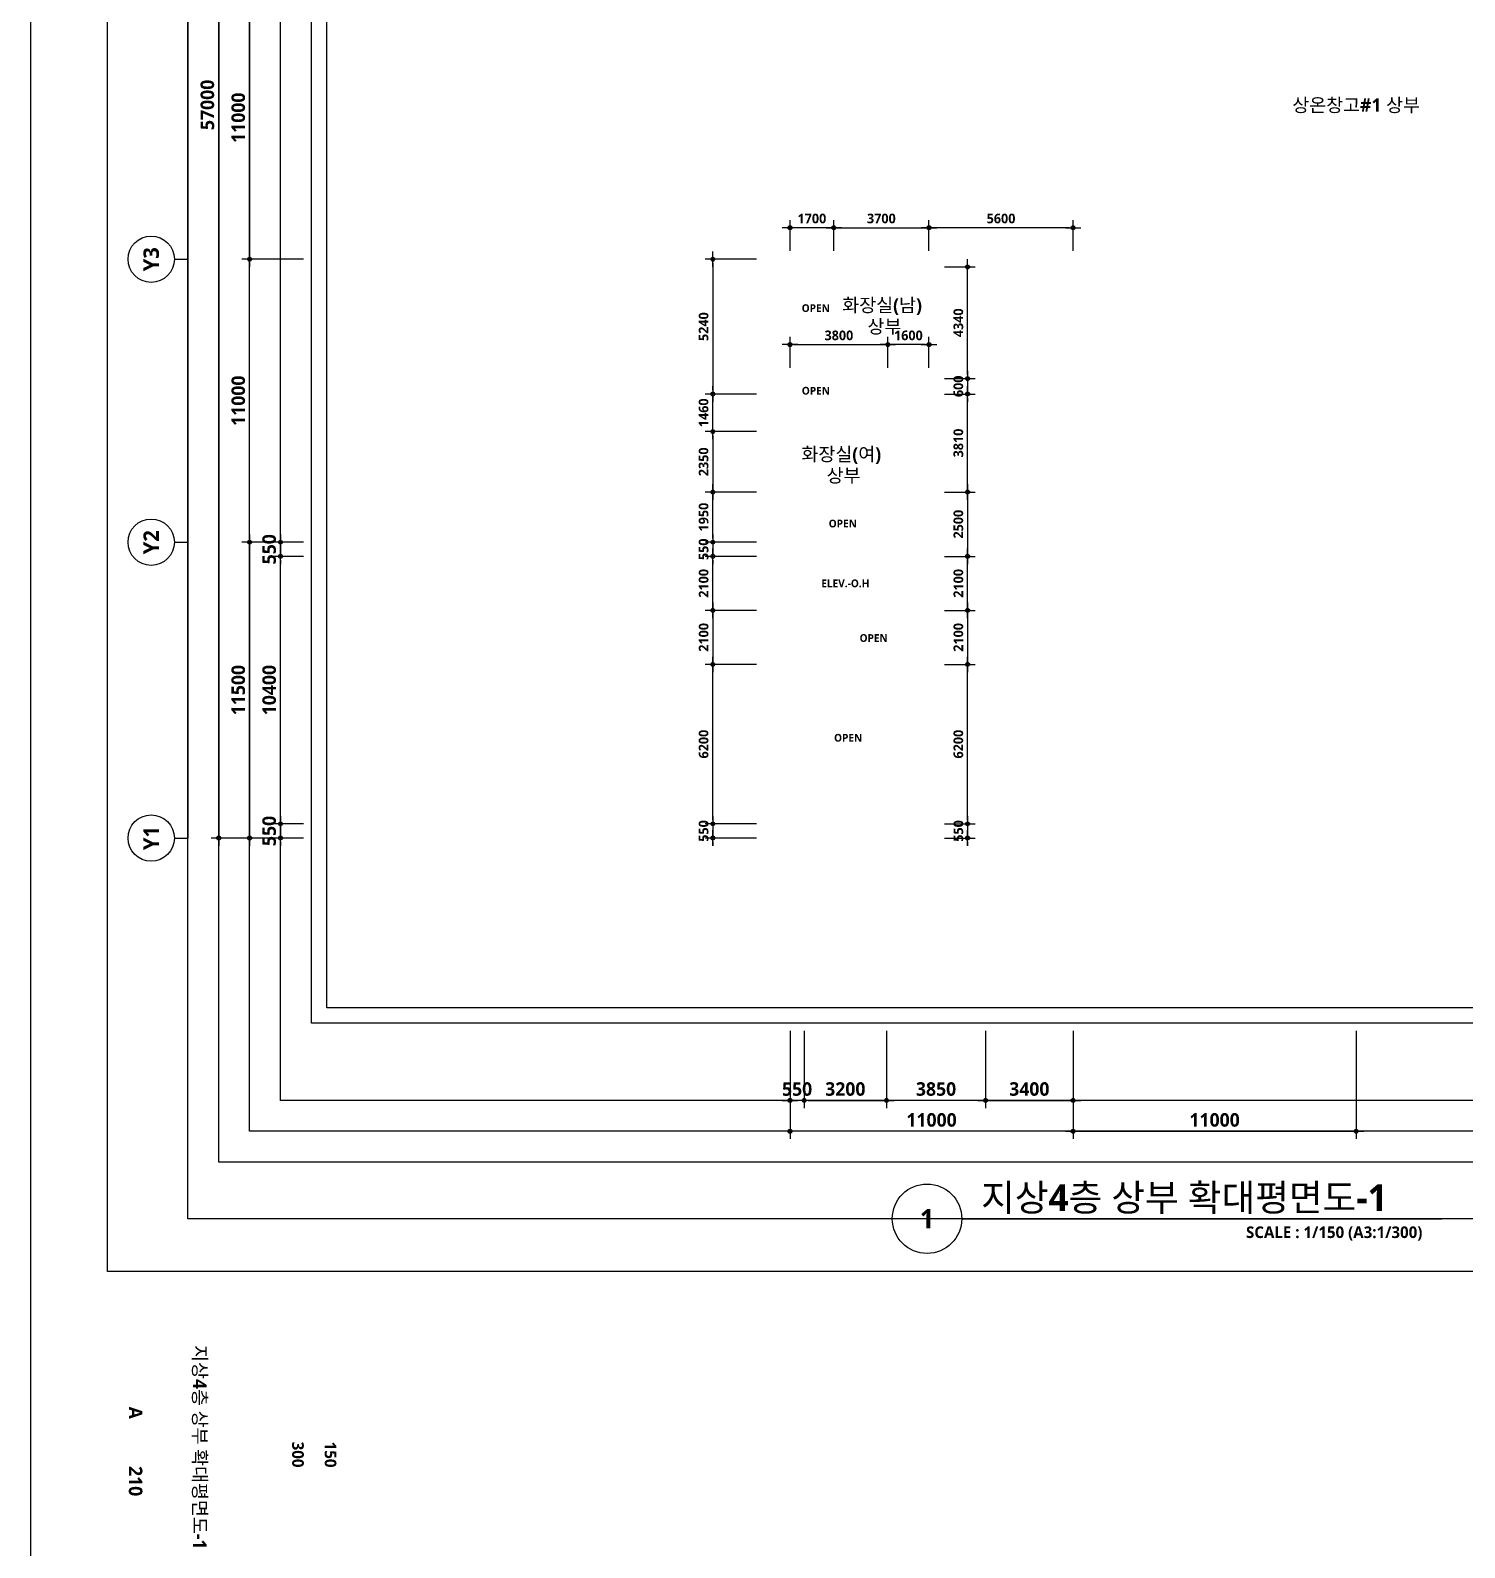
# Model space of a CAD drawing. Header units: millimetres. Extents: x -63924 to 190228206, y 0 to 456875599.
# Drawn here: x 0 to 55736, y 761764 to 820748 of the extents above; entities that cross this region are included whole.
import ezdxf
from ezdxf.enums import TextEntityAlignment as Align

# ---------------------------------------------------------------- set-up
doc = ezdxf.new("R2010")
doc.units = ezdxf.units.MM
doc.header["$LTSCALE"] = 150
doc.header["$MEASUREMENT"] = 0
doc.header["$PDSIZE"] = -10
doc.layers.get('0').update_dxf_attribs({"linetype": 'CONTINUOUS'})
doc.layers.get('Defpoints').update_dxf_attribs({"color": 153, "linetype": 'CONTINUOUS'})
for name, color, linetype in [('A-ANNO-DIM', 4, 'CONTINUOUS'), ('A-ANNO-TEXT1', 7, 'CONTINUOUS'), ('A-ANNO-TEXT2', 3, 'CONTINUOUS'), ('A-ANNO-TITL', 7, 'CONTINUOUS'), ('A-ST-AXIS-BUB', 7, 'CONTINUOUS'), ('A-ST-AXIS-DIM', 7, 'CONTINUOUS'), ('AA-XXXX-TXT1', 2, 'CONTINUOUS')]:
    doc.layers.add(name, color=color, linetype=linetype)
for name, color, linetype, plot in [('Defpoint', 161, 'CONTINUOUS', False), ('G(그리드1)', 185, 'CONTINUOUS', False), ('G(그리드2)', 235, 'CONTINUOUS', False)]:
    doc.layers.add(name, color=color, linetype=linetype, plot=plot)
doc.styles.add('SH_대대리576', font='')
doc.styles.add('SH_진천_나눔', font='')
doc.styles.get('SH_대대리576').set_extended_font_data('NanumGothic', bold=True)
doc.styles.get('SH_진천_나눔').set_extended_font_data('NanumGothic', bold=True)
doc.dimstyles.new('SHP 300', dxfattribs={"dimscale": 150, "dimtxt": 3.5, "dimasz": 1, "dimexe": 2, "dimexo": 2, "dimgap": 1, "dimtad": 1, "dimdec": 0, "dimzin": 0, "dimdsep": 46, "dimtxsty": 'SH_대대리576', "dimblk": 'DIMDOT', "dimcen": 0.09, "dimclrt": 3, "dimadec": 0, "dimazin": 1, "dimtfac": 1, "dimtdec": 0, "dimtix": 1, "dimtmove": 2, "dimatfit": 0, "dimldrblk": 'DIMDOT', "dimfxl": 1, "dimtolj": 1, "dimtzin": 0, "dimarcsym": 0})
doc.dimstyles.new('SHP300내부', dxfattribs={"dimscale": 150, "dimtxt": 2.5, "dimasz": 1, "dimexe": 2, "dimexo": 2, "dimgap": 1, "dimtad": 1, "dimdec": 0, "dimzin": 0, "dimdsep": 46, "dimtxsty": 'SH_대대리576', "dimblk": 'DIMDOT', "dimcen": 0.09, "dimclrd": 256, "dimclre": 256, "dimclrt": 3, "dimadec": 0, "dimazin": 1, "dimtfac": 1, "dimtdec": 0, "dimtix": 1, "dimtmove": 2, "dimatfit": 0, "dimldrblk": 'DIMDOT', "dimfxl": 1, "dimtolj": 1, "dimtzin": 0, "dimlwd": -1, "dimlwe": -1, "dimarcsym": 0})

# ---------------------------------------------------------------- blocks, each defined once
blk = doc.blocks.new('*U13')
at = {"layer": 'A-ANNO-TITL'}
blk.add_line((0, 0), (6217, 0), dxfattribs=at)
blk.add_circle((-450, 0), 450, dxfattribs=at)
at = {"layer": 'AA-XXXX-TXT1', "style": 'SH_대대리576'}
blk.add_attdef('DWG.TITLE', (250, 100), '', height=350, dxfattribs=at)
at = {"layer": 'AA-XXXX-TXT1', "color": 7, "style": 'SH_대대리576'}
blk.add_attdef('NO1', text='', height=300, dxfattribs=at).set_placement((-450, 0), align=Align.MIDDLE)
at = {"layer": 'AA-XXXX-TXT1', "style": 'SH_대대리576'}
blk.add_attdef('SCALE', text='', height=150, dxfattribs=at).set_placement((5967, -100), align=Align.TOP_RIGHT)
blk = doc.blocks.new('A-ST-AXIS-BUB-1')
at = {"layer": 'A-ST-AXIS-BUB'}
blk.add_line((0, 350), (0, 0), dxfattribs=at)
blk.add_circle((0, 950), 600, dxfattribs=at)
blk = doc.blocks.new('DIMDOT')
at = {"color": 0}
blk.add_line((-2, 0), (2, 0), dxfattribs=at)
for radius in [0.5, 0.25]:
    blk.add_circle((0, 0), radius, dxfattribs=at)
blk = doc.blocks.new('*D1508')
at = {"layer": 'A-ST-AXIS-DIM', "color": 0, "lineweight": -2, "transparency": 16777216}
for p, q in [((10620, 800850), (8220, 800850)), ((8520, 800700), (8520, 789500)), ((10620, 789350), (8220, 789350))]:
    blk.add_line(p, q, dxfattribs=at)
at = {"layer": 'Defpoints', "color": 0, "transparency": 16777216}
for p in [(10920, 800850), (8520, 789350), (10920, 789350)]:
    blk.add_point(p, dxfattribs=at)
at = {"layer": 'A-ST-AXIS-DIM', "color": 0, "linetype": 'ByBlock', "lineweight": -2, "transparency": 16777216, "xscale": 150, "yscale": 150, "zscale": 150}
for p, rotation in [((8520, 800850), 90), ((8520, 789350), 270)]:
    blk.add_blockref('DIMDOT', p, dxfattribs=dict(at, rotation=rotation))
at = {"layer": 'A-ST-AXIS-DIM', "color": 3, "transparency": 16777216, "insert": (8081, 795100), "char_height": 525, "attachment_point": 5, "rotation": 90, "style": 'SH_대대리576'}
blk.add_mtext('\\A1;11500', dxfattribs=at)
blk = doc.blocks.new('*D1509')
at = {"layer": 'A-ST-AXIS-DIM', "color": 0, "lineweight": -2, "transparency": 16777216}
for p, q in [((10620, 811850), (8220, 811850)), ((8520, 801000), (8520, 811700)), ((10620, 800850), (8220, 800850))]:
    blk.add_line(p, q, dxfattribs=at)
at = {"layer": 'Defpoints', "color": 0, "transparency": 16777216}
for p in [(8520, 811850), (10920, 811850), (10920, 800850)]:
    blk.add_point(p, dxfattribs=at)
at = {"layer": 'A-ST-AXIS-DIM', "color": 0, "linetype": 'ByBlock', "lineweight": -2, "transparency": 16777216, "xscale": 150, "yscale": 150, "zscale": 150}
for p, rotation in [((8520, 811850), 90), ((8520, 800850), 270)]:
    blk.add_blockref('DIMDOT', p, dxfattribs=dict(at, rotation=rotation))
at = {"layer": 'A-ST-AXIS-DIM', "color": 3, "transparency": 16777216, "insert": (8082, 806350), "char_height": 525, "attachment_point": 5, "rotation": 90, "style": 'SH_대대리576'}
blk.add_mtext('\\A1;11000', dxfattribs=at)
blk = doc.blocks.new('*D1510')
at = {"layer": 'A-ST-AXIS-DIM', "color": 0, "lineweight": -2, "transparency": 16777216}
for p, q in [((10620, 822850), (8220, 822850)), ((8520, 822700), (8520, 812000)), ((10620, 811850), (8220, 811850))]:
    blk.add_line(p, q, dxfattribs=at)
at = {"layer": 'Defpoints', "color": 0, "transparency": 16777216}
for p in [(10920, 822850), (8520, 811850), (10920, 811850)]:
    blk.add_point(p, dxfattribs=at)
at = {"layer": 'A-ST-AXIS-DIM', "color": 0, "linetype": 'ByBlock', "lineweight": -2, "transparency": 16777216, "xscale": 150, "yscale": 150, "zscale": 150}
for p, rotation in [((8520, 822850), 90), ((8520, 811850), 270)]:
    blk.add_blockref('DIMDOT', p, dxfattribs=dict(at, rotation=rotation))
at = {"layer": 'A-ST-AXIS-DIM', "color": 3, "transparency": 16777216, "insert": (8082, 817350), "char_height": 525, "attachment_point": 5, "rotation": 90, "style": 'SH_대대리576'}
blk.add_mtext('\\A1;11000', dxfattribs=at)
blk = doc.blocks.new('*D1513')
at = {"layer": 'A-ST-AXIS-DIM', "color": 0, "lineweight": -2, "transparency": 16777216}
for p, q in [((10620, 846350), (7020, 846350)), ((7320, 846200), (7320, 789500)), ((10620, 789350), (7020, 789350))]:
    blk.add_line(p, q, dxfattribs=at)
at = {"layer": 'Defpoints', "color": 0, "transparency": 16777216}
for p in [(10920, 846350), (7320, 789350), (10920, 789350)]:
    blk.add_point(p, dxfattribs=at)
at = {"layer": 'A-ST-AXIS-DIM', "color": 0, "linetype": 'ByBlock', "lineweight": -2, "transparency": 16777216, "xscale": 150, "yscale": 150, "zscale": 150}
for p, rotation in [((7320, 846350), 90), ((7320, 789350), 270)]:
    blk.add_blockref('DIMDOT', p, dxfattribs=dict(at, rotation=rotation))
at = {"layer": 'A-ST-AXIS-DIM', "color": 3, "transparency": 16777216, "insert": (6881, 817850), "char_height": 525, "attachment_point": 5, "rotation": 90, "style": 'SH_대대리576'}
blk.add_mtext('\\A1;57000', dxfattribs=at)
blk = doc.blocks.new('*D1514')
at = {"layer": 'A-ST-AXIS-DIM', "color": 0, "lineweight": -2, "transparency": 16777216}
for p, q in [((10620, 800300), (9420, 800300)), ((9720, 790050), (9720, 800150)), ((10620, 789900), (9420, 789900))]:
    blk.add_line(p, q, dxfattribs=at)
at = {"layer": 'Defpoints', "color": 0, "transparency": 16777216}
for p in [(9720, 800300), (10920, 800300), (10920, 789900)]:
    blk.add_point(p, dxfattribs=at)
at = {"layer": 'A-ST-AXIS-DIM', "color": 0, "linetype": 'ByBlock', "lineweight": -2, "transparency": 16777216, "xscale": 150, "yscale": 150, "zscale": 150}
for p, rotation in [((9720, 800300), 90), ((9720, 789900), 270)]:
    blk.add_blockref('DIMDOT', p, dxfattribs=dict(at, rotation=rotation))
at = {"layer": 'A-ST-AXIS-DIM', "color": 3, "transparency": 16777216, "insert": (9282, 795100), "char_height": 525, "attachment_point": 5, "rotation": 90, "style": 'SH_대대리576'}
blk.add_mtext('\\A1;10400', dxfattribs=at)
blk = doc.blocks.new('*D1515')
at = {"layer": 'A-ST-AXIS-DIM', "color": 0, "lineweight": -2, "transparency": 16777216}
for p, q in [((9720, 801000), (9720, 801150)), ((10620, 800850), (9420, 800850)), ((9720, 800850), (9720, 800300)), ((10620, 800300), (9420, 800300)), ((9720, 800150), (9720, 800000))]:
    blk.add_line(p, q, dxfattribs=at)
at = {"layer": 'Defpoints', "color": 0, "transparency": 16777216}
for p in [(10920, 800850), (9720, 800300), (10920, 800300)]:
    blk.add_point(p, dxfattribs=at)
at = {"layer": 'A-ST-AXIS-DIM', "color": 0, "linetype": 'ByBlock', "lineweight": -2, "transparency": 16777216, "xscale": 150, "yscale": 150, "zscale": 150}
for p, rotation in [((9720, 800850), 270), ((9720, 800300), 90)]:
    blk.add_blockref('DIMDOT', p, dxfattribs=dict(at, rotation=rotation))
at = {"layer": 'A-ST-AXIS-DIM', "color": 3, "transparency": 16777216, "insert": (9281, 800575), "char_height": 525, "attachment_point": 5, "rotation": 90, "style": 'SH_대대리576'}
blk.add_mtext('\\A1;550', dxfattribs=at)
blk = doc.blocks.new('*D1516')
at = {"layer": 'A-ST-AXIS-DIM', "color": 0, "lineweight": -2, "transparency": 16777216}
for p, q in [((10620, 789900), (9420, 789900)), ((9720, 790050), (9720, 790200)), ((9720, 789900), (9720, 789350)), ((10620, 789350), (9420, 789350)), ((9720, 789200), (9720, 789050))]:
    blk.add_line(p, q, dxfattribs=at)
at = {"layer": 'Defpoints', "color": 0, "transparency": 16777216}
for p in [(10920, 789900), (9720, 789350), (10920, 789350)]:
    blk.add_point(p, dxfattribs=at)
at = {"layer": 'A-ST-AXIS-DIM', "color": 0, "linetype": 'ByBlock', "lineweight": -2, "transparency": 16777216, "xscale": 150, "yscale": 150, "zscale": 150}
for p, rotation in [((9720, 789900), 270), ((9720, 789350), 90)]:
    blk.add_blockref('DIMDOT', p, dxfattribs=dict(at, rotation=rotation))
at = {"layer": 'A-ST-AXIS-DIM', "color": 3, "transparency": 16777216, "insert": (9281, 789625), "char_height": 525, "attachment_point": 5, "rotation": 90, "style": 'SH_대대리576'}
blk.add_mtext('\\A1;550', dxfattribs=at)
blk = doc.blocks.new('*D1520')
at = {"layer": 'A-ST-AXIS-DIM', "color": 0, "lineweight": -2, "transparency": 16777216}
for p, q in [((29520, 781850), (29520, 777650)), ((40520, 781850), (40520, 777650)), ((40370, 777950), (29670, 777950))]:
    blk.add_line(p, q, dxfattribs=at)
at = {"layer": 'Defpoints', "color": 0, "transparency": 16777216}
for p in [(29520, 782150), (40520, 782150), (29520, 777950)]:
    blk.add_point(p, dxfattribs=at)
at = {"layer": 'A-ST-AXIS-DIM', "color": 0, "linetype": 'ByBlock', "lineweight": -2, "transparency": 16777216, "xscale": 150, "yscale": 150, "zscale": 150, "rotation": 180}
blk.add_blockref('DIMDOT', (29520, 777950), dxfattribs=at)
at = {"layer": 'A-ST-AXIS-DIM', "color": 0, "linetype": 'ByBlock', "lineweight": -2, "transparency": 16777216, "xscale": 150, "yscale": 150, "zscale": 150}
blk.add_blockref('DIMDOT', (40520, 777950), dxfattribs=at)
at = {"layer": 'A-ST-AXIS-DIM', "color": 3, "transparency": 16777216, "insert": (35020, 778388), "char_height": 525, "attachment_point": 5, "style": 'SH_대대리576'}
blk.add_mtext('\\A1;11000', dxfattribs=at)
blk = doc.blocks.new('*D1521')
at = {"layer": 'A-ST-AXIS-DIM', "color": 0, "lineweight": -2, "transparency": 16777216}
for p, q in [((40520, 781850), (40520, 777650)), ((51520, 781850), (51520, 777650)), ((40670, 777950), (51370, 777950))]:
    blk.add_line(p, q, dxfattribs=at)
at = {"layer": 'Defpoints', "color": 0, "transparency": 16777216}
for p in [(40520, 782150), (51520, 782150), (51520, 777950)]:
    blk.add_point(p, dxfattribs=at)
at = {"layer": 'A-ST-AXIS-DIM', "color": 0, "linetype": 'ByBlock', "lineweight": -2, "transparency": 16777216, "xscale": 150, "yscale": 150, "zscale": 150, "rotation": 180}
blk.add_blockref('DIMDOT', (40520, 777950), dxfattribs=at)
at = {"layer": 'A-ST-AXIS-DIM', "color": 0, "linetype": 'ByBlock', "lineweight": -2, "transparency": 16777216, "xscale": 150, "yscale": 150, "zscale": 150}
blk.add_blockref('DIMDOT', (51520, 777950), dxfattribs=at)
at = {"layer": 'A-ST-AXIS-DIM', "color": 3, "transparency": 16777216, "insert": (46020, 778388), "char_height": 525, "attachment_point": 5, "style": 'SH_대대리576'}
blk.add_mtext('\\A1;11000', dxfattribs=at)
blk = doc.blocks.new('*D1522')
at = {"layer": 'A-ST-AXIS-DIM', "color": 0, "lineweight": -2, "transparency": 16777216}
for p, q in [((51520, 781850), (51520, 777650)), ((62520, 781850), (62520, 777650)), ((62370, 777950), (51670, 777950))]:
    blk.add_line(p, q, dxfattribs=at)
at = {"layer": 'Defpoints', "color": 0, "transparency": 16777216}
for p in [(51520, 782150), (62520, 782150), (51520, 777950)]:
    blk.add_point(p, dxfattribs=at)
at = {"layer": 'A-ST-AXIS-DIM', "color": 0, "linetype": 'ByBlock', "lineweight": -2, "transparency": 16777216, "xscale": 150, "yscale": 150, "zscale": 150, "rotation": 180}
blk.add_blockref('DIMDOT', (51520, 777950), dxfattribs=at)
at = {"layer": 'A-ST-AXIS-DIM', "color": 0, "linetype": 'ByBlock', "lineweight": -2, "transparency": 16777216, "xscale": 150, "yscale": 150, "zscale": 150}
blk.add_blockref('DIMDOT', (62520, 777950), dxfattribs=at)
at = {"layer": 'A-ST-AXIS-DIM', "color": 3, "transparency": 16777216, "insert": (57020, 778388), "char_height": 525, "attachment_point": 5, "style": 'SH_대대리576'}
blk.add_mtext('\\A1;11000', dxfattribs=at)
blk = doc.blocks.new('*D1526')
at = {"layer": 'A-ST-AXIS-DIM', "color": 0, "lineweight": -2, "transparency": 16777216}
for p, q in [((30070, 781850), (30070, 778850)), ((33270, 781850), (33270, 778850)), ((30220, 779150), (33120, 779150))]:
    blk.add_line(p, q, dxfattribs=at)
at = {"layer": 'Defpoints', "color": 0, "transparency": 16777216}
for p in [(30070, 782150), (33270, 782150), (33270, 779150)]:
    blk.add_point(p, dxfattribs=at)
at = {"layer": 'A-ST-AXIS-DIM', "color": 0, "linetype": 'ByBlock', "lineweight": -2, "transparency": 16777216, "xscale": 150, "yscale": 150, "zscale": 150, "rotation": 180}
blk.add_blockref('DIMDOT', (30070, 779150), dxfattribs=at)
at = {"layer": 'A-ST-AXIS-DIM', "color": 0, "linetype": 'ByBlock', "lineweight": -2, "transparency": 16777216, "xscale": 150, "yscale": 150, "zscale": 150}
blk.add_blockref('DIMDOT', (33270, 779150), dxfattribs=at)
at = {"layer": 'A-ST-AXIS-DIM', "color": 3, "transparency": 16777216, "insert": (31670, 779590), "char_height": 525, "attachment_point": 5, "style": 'SH_대대리576'}
blk.add_mtext('\\A1;3200', dxfattribs=at)
blk = doc.blocks.new('*D1527')
at = {"layer": 'A-ST-AXIS-DIM', "color": 0, "lineweight": -2, "transparency": 16777216}
for p, q in [((33270, 781850), (33270, 778850)), ((37120, 781850), (37120, 778850)), ((36970, 779150), (33420, 779150))]:
    blk.add_line(p, q, dxfattribs=at)
at = {"layer": 'Defpoints', "color": 0, "transparency": 16777216}
for p in [(33270, 782150), (37120, 782150), (33270, 779150)]:
    blk.add_point(p, dxfattribs=at)
at = {"layer": 'A-ST-AXIS-DIM', "color": 0, "linetype": 'ByBlock', "lineweight": -2, "transparency": 16777216, "xscale": 150, "yscale": 150, "zscale": 150, "rotation": 180}
blk.add_blockref('DIMDOT', (33270, 779150), dxfattribs=at)
at = {"layer": 'A-ST-AXIS-DIM', "color": 0, "linetype": 'ByBlock', "lineweight": -2, "transparency": 16777216, "xscale": 150, "yscale": 150, "zscale": 150}
blk.add_blockref('DIMDOT', (37120, 779150), dxfattribs=at)
at = {"layer": 'A-ST-AXIS-DIM', "color": 3, "transparency": 16777216, "insert": (35195, 779590), "char_height": 525, "attachment_point": 5, "style": 'SH_대대리576'}
blk.add_mtext('\\A1;3850', dxfattribs=at)
blk = doc.blocks.new('*D1528')
at = {"layer": 'A-ST-AXIS-DIM', "color": 0, "lineweight": -2, "transparency": 16777216}
for p, q in [((37120, 781850), (37120, 778850)), ((40520, 781850), (40520, 778850)), ((37270, 779150), (40370, 779150))]:
    blk.add_line(p, q, dxfattribs=at)
at = {"layer": 'Defpoints', "color": 0, "transparency": 16777216}
for p in [(37120, 782150), (40520, 782150), (40520, 779150)]:
    blk.add_point(p, dxfattribs=at)
at = {"layer": 'A-ST-AXIS-DIM', "color": 0, "linetype": 'ByBlock', "lineweight": -2, "transparency": 16777216, "xscale": 150, "yscale": 150, "zscale": 150, "rotation": 180}
blk.add_blockref('DIMDOT', (37120, 779150), dxfattribs=at)
at = {"layer": 'A-ST-AXIS-DIM', "color": 0, "linetype": 'ByBlock', "lineweight": -2, "transparency": 16777216, "xscale": 150, "yscale": 150, "zscale": 150}
blk.add_blockref('DIMDOT', (40520, 779150), dxfattribs=at)
at = {"layer": 'A-ST-AXIS-DIM', "color": 3, "transparency": 16777216, "insert": (38820, 779590), "char_height": 525, "attachment_point": 5, "style": 'SH_대대리576'}
blk.add_mtext('\\A1;3400', dxfattribs=at)
blk = doc.blocks.new('*D1529')
at = {"layer": 'A-ST-AXIS-DIM', "color": 0, "lineweight": -2, "transparency": 16777216}
for p, q in [((29520, 781850), (29520, 778850)), ((30070, 781850), (30070, 778850)), ((29370, 779150), (29220, 779150)), ((30070, 779150), (29520, 779150)), ((30220, 779150), (30370, 779150))]:
    blk.add_line(p, q, dxfattribs=at)
at = {"layer": 'Defpoints', "color": 0, "transparency": 16777216}
for p in [(29520, 782150), (30070, 782150), (29520, 779150)]:
    blk.add_point(p, dxfattribs=at)
at = {"layer": 'A-ST-AXIS-DIM', "color": 0, "linetype": 'ByBlock', "lineweight": -2, "transparency": 16777216, "xscale": 150, "yscale": 150, "zscale": 150}
blk.add_blockref('DIMDOT', (29520, 779150), dxfattribs=at)
at = {"layer": 'A-ST-AXIS-DIM', "color": 0, "linetype": 'ByBlock', "lineweight": -2, "transparency": 16777216, "xscale": 150, "yscale": 150, "zscale": 150, "rotation": 180}
blk.add_blockref('DIMDOT', (30070, 779150), dxfattribs=at)
at = {"layer": 'A-ST-AXIS-DIM', "color": 3, "transparency": 16777216, "insert": (29795, 779589), "char_height": 525, "attachment_point": 5, "style": 'SH_대대리576'}
blk.add_mtext('\\A1;550', dxfattribs=at)
blk = doc.blocks.new('*D1584')
at = {"layer": 'A-ANNO-DIM', "transparency": 16777216}
for p, q in [((28220, 798200), (26220, 798200)), ((26520, 798050), (26520, 796250)), ((28220, 796100), (26220, 796100))]:
    blk.add_line(p, q, dxfattribs=at)
at = {"layer": 'Defpoints', "color": 0, "transparency": 16777216}
for p in [(28520, 798200), (26520, 796100), (28520, 796100)]:
    blk.add_point(p, dxfattribs=at)
at = {"layer": 'A-ANNO-DIM', "linetype": 'ByBlock', "transparency": 16777216, "xscale": 150, "yscale": 150, "zscale": 150}
for p, rotation in [((26520, 798200), 90), ((26520, 796100), 270)]:
    blk.add_blockref('DIMDOT', p, dxfattribs=dict(at, rotation=rotation))
at = {"layer": 'A-ANNO-DIM', "color": 3, "transparency": 16777216, "insert": (26164, 797150), "char_height": 375, "attachment_point": 5, "rotation": 90, "style": 'SH_대대리576'}
blk.add_mtext('\\A1;2100', dxfattribs=at)
blk = doc.blocks.new('*D1585')
at = {"layer": 'A-ANNO-DIM', "transparency": 16777216}
for p, q in [((28220, 800300), (26220, 800300)), ((26520, 798350), (26520, 800150)), ((28220, 798200), (26220, 798200))]:
    blk.add_line(p, q, dxfattribs=at)
at = {"layer": 'Defpoints', "color": 0, "transparency": 16777216}
for p in [(26520, 800300), (28520, 800300), (28520, 798200)]:
    blk.add_point(p, dxfattribs=at)
at = {"layer": 'A-ANNO-DIM', "linetype": 'ByBlock', "transparency": 16777216, "xscale": 150, "yscale": 150, "zscale": 150}
for p, rotation in [((26520, 800300), 90), ((26520, 798200), 270)]:
    blk.add_blockref('DIMDOT', p, dxfattribs=dict(at, rotation=rotation))
at = {"layer": 'A-ANNO-DIM', "color": 3, "transparency": 16777216, "insert": (26164, 799250), "char_height": 375, "attachment_point": 5, "rotation": 90, "style": 'SH_대대리576'}
blk.add_mtext('\\A1;2100', dxfattribs=at)
blk = doc.blocks.new('*D1586')
at = {"layer": 'A-ANNO-DIM', "transparency": 16777216}
for p, q in [((28220, 796100), (26220, 796100)), ((26520, 790050), (26520, 795950)), ((28220, 789900), (26220, 789900))]:
    blk.add_line(p, q, dxfattribs=at)
at = {"layer": 'Defpoints', "color": 0, "transparency": 16777216}
for p in [(26520, 796100), (28520, 796100), (28520, 789900)]:
    blk.add_point(p, dxfattribs=at)
at = {"layer": 'A-ANNO-DIM', "linetype": 'ByBlock', "transparency": 16777216, "xscale": 150, "yscale": 150, "zscale": 150}
for p, rotation in [((26520, 796100), 89.99999999999997), ((26520, 789900), 269.9999999999999)]:
    blk.add_blockref('DIMDOT', p, dxfattribs=dict(at, rotation=rotation))
at = {"layer": 'A-ANNO-DIM', "color": 3, "transparency": 16777216, "insert": (26163, 793000), "char_height": 375, "attachment_point": 5, "rotation": 90, "style": 'SH_대대리576'}
blk.add_mtext('\\A1;6200', dxfattribs=at)
blk = doc.blocks.new('*D1587')
at = {"layer": 'A-ANNO-DIM', "transparency": 16777216}
for p, q in [((26520, 801000), (26520, 801150)), ((28220, 800850), (26220, 800850)), ((26520, 800850), (26520, 800300)), ((28220, 800300), (26220, 800300)), ((26520, 800150), (26520, 800000))]:
    blk.add_line(p, q, dxfattribs=at)
at = {"layer": 'Defpoints', "color": 0, "transparency": 16777216}
for p in [(28520, 800850), (26520, 800300), (28520, 800300)]:
    blk.add_point(p, dxfattribs=at)
at = {"layer": 'A-ANNO-DIM', "linetype": 'ByBlock', "transparency": 16777216, "xscale": 150, "yscale": 150, "zscale": 150}
for p, rotation in [((26520, 800850), 270), ((26520, 800300), 90)]:
    blk.add_blockref('DIMDOT', p, dxfattribs=dict(at, rotation=rotation))
at = {"layer": 'A-ANNO-DIM', "color": 3, "transparency": 16777216, "insert": (26164, 800575), "char_height": 375, "attachment_point": 5, "rotation": 90, "style": 'SH_대대리576'}
blk.add_mtext('\\A1;550', dxfattribs=at)
blk = doc.blocks.new('*D1588')
at = {"layer": 'A-ANNO-DIM', "transparency": 16777216}
for p, q in [((28220, 789900), (26220, 789900)), ((26520, 790050), (26520, 790200)), ((26520, 789900), (26520, 789350)), ((28220, 789350), (26220, 789350)), ((26520, 789200), (26520, 789050))]:
    blk.add_line(p, q, dxfattribs=at)
at = {"layer": 'Defpoints', "color": 0, "transparency": 16777216}
for p in [(28520, 789900), (26520, 789350), (28520, 789350)]:
    blk.add_point(p, dxfattribs=at)
at = {"layer": 'A-ANNO-DIM', "linetype": 'ByBlock', "transparency": 16777216, "xscale": 150, "yscale": 150, "zscale": 150}
for p, rotation in [((26520, 789900), 270), ((26520, 789350), 90)]:
    blk.add_blockref('DIMDOT', p, dxfattribs=dict(at, rotation=rotation))
at = {"layer": 'A-ANNO-DIM', "color": 3, "transparency": 16777216, "insert": (26164, 789625), "char_height": 375, "attachment_point": 5, "rotation": 90, "style": 'SH_대대리576'}
blk.add_mtext('\\A1;550', dxfattribs=at)
blk = doc.blocks.new('*D1598')
at = {"layer": 'A-ANNO-DIM', "transparency": 16777216}
for p, q in [((28220, 802800), (26220, 802800)), ((26520, 801000), (26520, 802650)), ((28220, 800850), (26220, 800850))]:
    blk.add_line(p, q, dxfattribs=at)
at = {"layer": 'Defpoints', "color": 0, "transparency": 16777216}
for p in [(26520, 802800), (28520, 802800), (28520, 800850)]:
    blk.add_point(p, dxfattribs=at)
at = {"layer": 'A-ANNO-DIM', "linetype": 'ByBlock', "transparency": 16777216, "xscale": 150, "yscale": 150, "zscale": 150}
for p, rotation in [((26520, 802800), 90), ((26520, 800850), 270)]:
    blk.add_blockref('DIMDOT', p, dxfattribs=dict(at, rotation=rotation))
at = {"layer": 'A-ANNO-DIM', "color": 3, "transparency": 16777216, "insert": (26163, 801825), "char_height": 375, "attachment_point": 5, "rotation": 90, "style": 'SH_대대리576'}
blk.add_mtext('\\A1;1950', dxfattribs=at)
blk = doc.blocks.new('*D1599')
at = {"layer": 'A-ANNO-DIM', "transparency": 16777216}
for p, q in [((28220, 805150), (26220, 805150)), ((26520, 805000), (26520, 802950)), ((28220, 802800), (26220, 802800))]:
    blk.add_line(p, q, dxfattribs=at)
at = {"layer": 'Defpoints', "color": 0, "transparency": 16777216}
for p in [(28520, 805150), (26520, 802800), (28520, 802800)]:
    blk.add_point(p, dxfattribs=at)
at = {"layer": 'A-ANNO-DIM', "linetype": 'ByBlock', "transparency": 16777216, "xscale": 150, "yscale": 150, "zscale": 150}
for p, rotation in [((26520, 805150), 90), ((26520, 802800), 270)]:
    blk.add_blockref('DIMDOT', p, dxfattribs=dict(at, rotation=rotation))
at = {"layer": 'A-ANNO-DIM', "color": 3, "transparency": 16777216, "insert": (26163, 803975), "char_height": 375, "attachment_point": 5, "rotation": 90, "style": 'SH_대대리576'}
blk.add_mtext('\\A1;2350', dxfattribs=at)
blk = doc.blocks.new('*D1600')
at = {"layer": 'A-ANNO-DIM', "transparency": 16777216}
for p, q in [((26520, 806760), (26520, 806910)), ((28220, 806610), (26220, 806610)), ((26520, 805150), (26520, 806610)), ((28220, 805150), (26220, 805150)), ((26520, 805000), (26520, 804850))]:
    blk.add_line(p, q, dxfattribs=at)
at = {"layer": 'Defpoints', "color": 0, "transparency": 16777216}
for p in [(26520, 806610), (28520, 806610), (28520, 805150)]:
    blk.add_point(p, dxfattribs=at)
at = {"layer": 'A-ANNO-DIM', "linetype": 'ByBlock', "transparency": 16777216, "xscale": 150, "yscale": 150, "zscale": 150}
for p, rotation in [((26520, 806610), 270), ((26520, 805150), 90)]:
    blk.add_blockref('DIMDOT', p, dxfattribs=dict(at, rotation=rotation))
at = {"layer": 'A-ANNO-DIM', "color": 3, "transparency": 16777216, "insert": (26163, 805880), "char_height": 375, "attachment_point": 5, "rotation": 90, "style": 'SH_대대리576'}
blk.add_mtext('\\A1;1460', dxfattribs=at)
blk = doc.blocks.new('*D1601')
at = {"layer": 'A-ANNO-DIM', "transparency": 16777216}
for p, q in [((36420, 807360), (36420, 807510)), ((35520, 807210), (36720, 807210)), ((36420, 807210), (36420, 806610)), ((35520, 806610), (36720, 806610)), ((36420, 806460), (36420, 806310))]:
    blk.add_line(p, q, dxfattribs=at)
at = {"layer": 'Defpoints', "color": 0, "transparency": 16777216}
for p in [(35220, 807210), (35220, 806610), (36420, 806610)]:
    blk.add_point(p, dxfattribs=at)
at = {"layer": 'A-ANNO-DIM', "linetype": 'ByBlock', "transparency": 16777216, "xscale": 150, "yscale": 150, "zscale": 150}
for p, rotation in [((36420, 807210), 270), ((36420, 806610), 90)]:
    blk.add_blockref('DIMDOT', p, dxfattribs=dict(at, rotation=rotation))
at = {"layer": 'A-ANNO-DIM', "color": 3, "transparency": 16777216, "insert": (36063, 806910), "char_height": 375, "attachment_point": 5, "rotation": 90, "style": 'SH_대대리576'}
blk.add_mtext('\\A1;600', dxfattribs=at)
blk = doc.blocks.new('*D1602')
at = {"layer": 'A-ANNO-DIM', "transparency": 16777216}
for p, q in [((31220, 812175), (31220, 813375)), ((31370, 813075), (34770, 813075)), ((34920, 812175), (34920, 813375))]:
    blk.add_line(p, q, dxfattribs=at)
at = {"layer": 'Defpoints', "color": 0, "transparency": 16777216}
for p in [(34920, 813075), (31220, 811875), (34920, 811875)]:
    blk.add_point(p, dxfattribs=at)
at = {"layer": 'A-ANNO-DIM', "linetype": 'ByBlock', "transparency": 16777216, "xscale": 150, "yscale": 150, "zscale": 150, "rotation": 180}
blk.add_blockref('DIMDOT', (31220, 813075), dxfattribs=at)
at = {"layer": 'A-ANNO-DIM', "linetype": 'ByBlock', "transparency": 16777216, "xscale": 150, "yscale": 150, "zscale": 150}
blk.add_blockref('DIMDOT', (34920, 813075), dxfattribs=at)
at = {"layer": 'A-ANNO-DIM', "color": 3, "transparency": 16777216, "insert": (33070, 813432), "char_height": 375, "attachment_point": 5, "style": 'SH_대대리576'}
blk.add_mtext('\\A1;3700', dxfattribs=at)
blk = doc.blocks.new('*D1603')
at = {"layer": 'A-ANNO-DIM', "transparency": 16777216}
for p, q in [((29520, 812175), (29520, 813375)), ((31070, 813075), (29670, 813075)), ((31220, 812175), (31220, 813375))]:
    blk.add_line(p, q, dxfattribs=at)
at = {"layer": 'Defpoints', "color": 0, "transparency": 16777216}
for p in [(29520, 813075), (29520, 811875), (31220, 811875)]:
    blk.add_point(p, dxfattribs=at)
at = {"layer": 'A-ANNO-DIM', "linetype": 'ByBlock', "transparency": 16777216, "xscale": 150, "yscale": 150, "zscale": 150, "rotation": 180}
blk.add_blockref('DIMDOT', (29520, 813075), dxfattribs=at)
at = {"layer": 'A-ANNO-DIM', "linetype": 'ByBlock', "transparency": 16777216, "xscale": 150, "yscale": 150, "zscale": 150}
blk.add_blockref('DIMDOT', (31220, 813075), dxfattribs=at)
at = {"layer": 'A-ANNO-DIM', "color": 3, "transparency": 16777216, "insert": (30370, 813431), "char_height": 375, "attachment_point": 5, "style": 'SH_대대리576'}
blk.add_mtext('\\A1;1700', dxfattribs=at)
blk = doc.blocks.new('*D1604')
at = {"layer": 'A-ANNO-DIM', "transparency": 16777216}
for p, q in [((34920, 812175), (34920, 813375)), ((40370, 813075), (35070, 813075)), ((40520, 812175), (40520, 813375))]:
    blk.add_line(p, q, dxfattribs=at)
at = {"layer": 'Defpoints', "color": 0, "transparency": 16777216}
for p in [(34920, 813075), (34920, 811875), (40520, 811875)]:
    blk.add_point(p, dxfattribs=at)
at = {"layer": 'A-ANNO-DIM', "linetype": 'ByBlock', "transparency": 16777216, "xscale": 150, "yscale": 150, "zscale": 150, "rotation": 180}
blk.add_blockref('DIMDOT', (34920, 813075), dxfattribs=at)
at = {"layer": 'A-ANNO-DIM', "linetype": 'ByBlock', "transparency": 16777216, "xscale": 150, "yscale": 150, "zscale": 150}
blk.add_blockref('DIMDOT', (40520, 813075), dxfattribs=at)
at = {"layer": 'A-ANNO-DIM', "color": 3, "transparency": 16777216, "insert": (37720, 813432), "char_height": 375, "attachment_point": 5, "style": 'SH_대대리576'}
blk.add_mtext('\\A1;5600', dxfattribs=at)
blk = doc.blocks.new('*D1605')
at = {"layer": 'A-ANNO-DIM', "transparency": 16777216}
for p, q in [((35520, 811550), (36720, 811550)), ((36420, 807360), (36420, 811400)), ((35520, 807210), (36720, 807210))]:
    blk.add_line(p, q, dxfattribs=at)
at = {"layer": 'Defpoints', "color": 0, "transparency": 16777216}
for p in [(35220, 811550), (36420, 811550), (35220, 807210)]:
    blk.add_point(p, dxfattribs=at)
at = {"layer": 'A-ANNO-DIM', "linetype": 'ByBlock', "transparency": 16777216, "xscale": 150, "yscale": 150, "zscale": 150}
for p, rotation in [((36420, 811550), 90), ((36420, 807210), 270)]:
    blk.add_blockref('DIMDOT', p, dxfattribs=dict(at, rotation=rotation))
at = {"layer": 'A-ANNO-DIM', "color": 3, "transparency": 16777216, "insert": (36063, 809380), "char_height": 375, "attachment_point": 5, "rotation": 90, "style": 'SH_대대리576'}
blk.add_mtext('\\A1;4340', dxfattribs=at)
blk = doc.blocks.new('*D1610')
at = {"layer": 'A-ANNO-DIM', "transparency": 16777216}
for p, q in [((29520, 807630), (29520, 808830)), ((33320, 807630), (33320, 808830)), ((29670, 808530), (33170, 808530))]:
    blk.add_line(p, q, dxfattribs=at)
at = {"layer": 'Defpoints', "color": 0, "transparency": 16777216}
for p in [(33320, 808530), (29520, 807330), (33320, 807330)]:
    blk.add_point(p, dxfattribs=at)
at = {"layer": 'A-ANNO-DIM', "linetype": 'ByBlock', "transparency": 16777216, "xscale": 150, "yscale": 150, "zscale": 150, "rotation": 180}
blk.add_blockref('DIMDOT', (29520, 808530), dxfattribs=at)
at = {"layer": 'A-ANNO-DIM', "linetype": 'ByBlock', "transparency": 16777216, "xscale": 150, "yscale": 150, "zscale": 150}
blk.add_blockref('DIMDOT', (33320, 808530), dxfattribs=at)
at = {"layer": 'A-ANNO-DIM', "color": 3, "transparency": 16777216, "insert": (31420, 808887), "char_height": 375, "attachment_point": 5, "style": 'SH_대대리576'}
blk.add_mtext('\\A1;3800', dxfattribs=at)
blk = doc.blocks.new('*D1611')
at = {"layer": 'A-ANNO-DIM', "transparency": 16777216}
for p, q in [((33320, 807630), (33320, 808830)), ((34920, 807630), (34920, 808830)), ((34770, 808530), (33470, 808530))]:
    blk.add_line(p, q, dxfattribs=at)
at = {"layer": 'Defpoints', "color": 0, "transparency": 16777216}
for p in [(33320, 808530), (33320, 807330), (34920, 807330)]:
    blk.add_point(p, dxfattribs=at)
at = {"layer": 'A-ANNO-DIM', "linetype": 'ByBlock', "transparency": 16777216, "xscale": 150, "yscale": 150, "zscale": 150, "rotation": 180}
blk.add_blockref('DIMDOT', (33320, 808530), dxfattribs=at)
at = {"layer": 'A-ANNO-DIM', "linetype": 'ByBlock', "transparency": 16777216, "xscale": 150, "yscale": 150, "zscale": 150}
blk.add_blockref('DIMDOT', (34920, 808530), dxfattribs=at)
at = {"layer": 'A-ANNO-DIM', "color": 3, "transparency": 16777216, "insert": (34120, 808887), "char_height": 375, "attachment_point": 5, "style": 'SH_대대리576'}
blk.add_mtext('\\A1;1600', dxfattribs=at)
blk = doc.blocks.new('*D1654')
at = {"layer": 'A-ANNO-DIM', "transparency": 16777216}
for p, q in [((28220, 811850), (26220, 811850)), ((26520, 811700), (26520, 806760)), ((28220, 806610), (26220, 806610))]:
    blk.add_line(p, q, dxfattribs=at)
at = {"layer": 'Defpoints', "color": 0, "transparency": 16777216}
for p in [(28520, 811850), (26520, 806610), (28520, 806610)]:
    blk.add_point(p, dxfattribs=at)
at = {"layer": 'A-ANNO-DIM', "linetype": 'ByBlock', "transparency": 16777216, "xscale": 150, "yscale": 150, "zscale": 150}
for p, rotation in [((26520, 811850), 90.00000000000004), ((26520, 806610), 270.0000000000001)]:
    blk.add_blockref('DIMDOT', p, dxfattribs=dict(at, rotation=rotation))
at = {"layer": 'A-ANNO-DIM', "color": 3, "transparency": 16777216, "insert": (26163, 809230), "char_height": 375, "attachment_point": 5, "rotation": 90, "style": 'SH_대대리576'}
blk.add_mtext('\\A1;5240', dxfattribs=at)
blk = doc.blocks.new('*D2282')
at = {"layer": 'A-ANNO-DIM', "transparency": 16777216}
for p, q in [((35520, 806610), (36720, 806610)), ((36420, 802950), (36420, 806460)), ((35520, 802800), (36720, 802800))]:
    blk.add_line(p, q, dxfattribs=at)
at = {"layer": 'Defpoints', "color": 0, "transparency": 16777216}
for p in [(35220, 806610), (36420, 806610), (35220, 802800)]:
    blk.add_point(p, dxfattribs=at)
at = {"layer": 'A-ANNO-DIM', "linetype": 'ByBlock', "transparency": 16777216, "xscale": 150, "yscale": 150, "zscale": 150}
for p, rotation in [((36420, 806610), 90), ((36420, 802800), 270)]:
    blk.add_blockref('DIMDOT', p, dxfattribs=dict(at, rotation=rotation))
at = {"layer": 'A-ANNO-DIM', "color": 3, "transparency": 16777216, "insert": (36063, 804705), "char_height": 375, "attachment_point": 5, "rotation": 90, "style": 'SH_대대리576'}
blk.add_mtext('\\A1;3810', dxfattribs=at)
blk = doc.blocks.new('*D2283')
at = {"layer": 'A-ANNO-DIM', "transparency": 16777216}
for p, q in [((35520, 802800), (36720, 802800)), ((36420, 802650), (36420, 800450)), ((35520, 800300), (36720, 800300))]:
    blk.add_line(p, q, dxfattribs=at)
at = {"layer": 'Defpoints', "color": 0, "transparency": 16777216}
for p in [(35220, 802800), (35220, 800300), (36420, 800300)]:
    blk.add_point(p, dxfattribs=at)
at = {"layer": 'A-ANNO-DIM', "linetype": 'ByBlock', "transparency": 16777216, "xscale": 150, "yscale": 150, "zscale": 150}
for p, rotation in [((36420, 802800), 90), ((36420, 800300), 270)]:
    blk.add_blockref('DIMDOT', p, dxfattribs=dict(at, rotation=rotation))
at = {"layer": 'A-ANNO-DIM', "color": 3, "transparency": 16777216, "insert": (36063, 801550), "char_height": 375, "attachment_point": 5, "rotation": 90, "style": 'SH_대대리576'}
blk.add_mtext('\\A1;2500', dxfattribs=at)
blk = doc.blocks.new('*D2284')
at = {"layer": 'A-ANNO-DIM', "transparency": 16777216}
for p, q in [((35520, 800300), (36720, 800300)), ((36420, 798350), (36420, 800150)), ((35520, 798200), (36720, 798200))]:
    blk.add_line(p, q, dxfattribs=at)
at = {"layer": 'Defpoints', "color": 0, "transparency": 16777216}
for p in [(35220, 800300), (36420, 800300), (35220, 798200)]:
    blk.add_point(p, dxfattribs=at)
at = {"layer": 'A-ANNO-DIM', "linetype": 'ByBlock', "transparency": 16777216, "xscale": 150, "yscale": 150, "zscale": 150}
for p, rotation in [((36420, 800300), 90), ((36420, 798200), 270)]:
    blk.add_blockref('DIMDOT', p, dxfattribs=dict(at, rotation=rotation))
at = {"layer": 'A-ANNO-DIM', "color": 3, "transparency": 16777216, "insert": (36064, 799250), "char_height": 375, "attachment_point": 5, "rotation": 90, "style": 'SH_대대리576'}
blk.add_mtext('\\A1;2100', dxfattribs=at)
blk = doc.blocks.new('*D2285')
at = {"layer": 'A-ANNO-DIM', "transparency": 16777216}
for p, q in [((35520, 798200), (36720, 798200)), ((36420, 798050), (36420, 796250)), ((35520, 796100), (36720, 796100))]:
    blk.add_line(p, q, dxfattribs=at)
at = {"layer": 'Defpoints', "color": 0, "transparency": 16777216}
for p in [(35220, 798200), (35220, 796100), (36420, 796100)]:
    blk.add_point(p, dxfattribs=at)
at = {"layer": 'A-ANNO-DIM', "linetype": 'ByBlock', "transparency": 16777216, "xscale": 150, "yscale": 150, "zscale": 150}
for p, rotation in [((36420, 798200), 90), ((36420, 796100), 270)]:
    blk.add_blockref('DIMDOT', p, dxfattribs=dict(at, rotation=rotation))
at = {"layer": 'A-ANNO-DIM', "color": 3, "transparency": 16777216, "insert": (36064, 797150), "char_height": 375, "attachment_point": 5, "rotation": 90, "style": 'SH_대대리576'}
blk.add_mtext('\\A1;2100', dxfattribs=at)
blk = doc.blocks.new('*D2286')
at = {"layer": 'A-ANNO-DIM', "transparency": 16777216}
for p, q in [((35520, 796100), (36720, 796100)), ((36420, 790050), (36420, 795950)), ((35520, 789900), (36720, 789900))]:
    blk.add_line(p, q, dxfattribs=at)
at = {"layer": 'Defpoints', "color": 0, "transparency": 16777216}
for p in [(35220, 796100), (36420, 796100), (35220, 789900)]:
    blk.add_point(p, dxfattribs=at)
at = {"layer": 'A-ANNO-DIM', "linetype": 'ByBlock', "transparency": 16777216, "xscale": 150, "yscale": 150, "zscale": 150}
for p, rotation in [((36420, 796100), 89.99999999999993), ((36420, 789900), 269.9999999999999)]:
    blk.add_blockref('DIMDOT', p, dxfattribs=dict(at, rotation=rotation))
at = {"layer": 'A-ANNO-DIM', "color": 3, "transparency": 16777216, "insert": (36063, 793000), "char_height": 375, "attachment_point": 5, "rotation": 90, "style": 'SH_대대리576'}
blk.add_mtext('\\A1;6200', dxfattribs=at)
blk = doc.blocks.new('*D2287')
at = {"layer": 'A-ANNO-DIM', "transparency": 16777216}
for p, q in [((35520, 789900), (36720, 789900)), ((36420, 790050), (36420, 790200)), ((36420, 789900), (36420, 789350)), ((35520, 789350), (36720, 789350)), ((36420, 789200), (36420, 789050))]:
    blk.add_line(p, q, dxfattribs=at)
at = {"layer": 'Defpoints', "color": 0, "transparency": 16777216}
for p in [(35220, 789900), (35220, 789350), (36420, 789350)]:
    blk.add_point(p, dxfattribs=at)
at = {"layer": 'A-ANNO-DIM', "linetype": 'ByBlock', "transparency": 16777216, "xscale": 150, "yscale": 150, "zscale": 150}
for p, rotation in [((36420, 789900), 270), ((36420, 789350), 90)]:
    blk.add_blockref('DIMDOT', p, dxfattribs=dict(at, rotation=rotation))
at = {"layer": 'A-ANNO-DIM', "color": 3, "transparency": 16777216, "insert": (36064, 789625), "char_height": 375, "attachment_point": 5, "rotation": 90, "style": 'SH_대대리576'}
blk.add_mtext('\\A1;550', dxfattribs=at)

msp = doc.modelspace()

# ---------------------------------------------------------------- linework, layer by layer
msp.add_line((6120, 846350), (6120, 789350))
at = {"layer": 'Defpoint'}
for points in [[(0, 756000), (89100, 756000), (89100, 882000), (0, 882000)], [(3000, 879000), (86100, 879000), (86100, 772500), (3000, 772500)]]:
    msp.add_lwpolyline(points, close=True, dxfattribs=at)
at = {"layer": 'G(그리드1)'}
for points in [[(6120, 875950), (84920, 875950), (84920, 774550), (6120, 774550)], [(7320, 874750), (83720, 874750), (83720, 776750), (7320, 776750)], [(8520, 873550), (82520, 873550), (82520, 777950), (8520, 777950)], [(9720, 872350), (81320, 872350), (81320, 779150), (9720, 779150)], [(10920, 869350), (80120, 869350), (80120, 782150), (10920, 782150)]]:
    msp.add_lwpolyline(points, close=True, dxfattribs=at)
at = {"layer": 'G(그리드2)'}
msp.add_lwpolyline([(11520, 868750), (79520, 868750), (79520, 782750), (11520, 782750)], close=True, dxfattribs=at)

# ---------------------------------------------------------------- block references
ref = msp.add_blockref('*U13', (36194.9, 774550), dxfattribs=dict(xscale=3, yscale=3, zscale=3))
ref.add_attrib('SCALE', 'SCALE : 1/150 (A3:1/300)', dxfattribs={"layer": 'A-ANNO-TITL', "height": 450, "style": 'SH_대대리576'}).set_placement((54095.1, 774250), align=Align.TOP_RIGHT)
ref.add_attrib('DWG.TITLE', '지상4층 상부 확대평면도-1', (36944.9, 774850), dxfattribs={"layer": 'A-ANNO-TITL', "height": 1043.723, "style": 'SH_대대리576'})
ref.add_attrib('NO1', '1', dxfattribs={"layer": 'A-ANNO-TITL', "color": 7, "height": 750, "style": 'SH_대대리576'}).set_placement((34844.9, 774550), align=Align.MIDDLE)
at = {"layer": 'A-ST-AXIS-BUB', "xscale": 1.5, "yscale": 1.5, "zscale": 1.5, "rotation": 90}
for p in [(6120, 811850), (6120, 800850), (6120, 789350)]:
    msp.add_blockref('A-ST-AXIS-BUB-1', p, dxfattribs=at)

# ---------------------------------------------------------------- texts
at = {"layer": 'A-ANNO-TEXT1', "style": 'SH_대대리576'}
for s, p in [('Y3', (4695, 811850)), ('Y2', (4695, 800850)), ('Y1', (4695, 789350))]:
    msp.add_text(s, height=600, rotation=90, dxfattribs=at).set_placement(p, align=Align.MIDDLE_CENTER)
at = {"layer": 'A-ANNO-TEXT1', "style": 'SH_진천_나눔'}
for p in [(30520, 809950), (30524.6, 806738.5), (31570, 801575), (32770, 797125), (31778.4, 793247.5)]:
    msp.add_text('OPEN', height=300, dxfattribs=at).set_placement(p, align=Align.MIDDLE)
msp.add_text('ELEV.-O.H', height=300, dxfattribs=at).set_placement((31670, 799250), align=Align.MIDDLE_CENTER)
at = {"layer": 'A-ANNO-TEXT2', "style": 'SH_진천_나눔'}
for s, p in [('상온창고#1 상부', (51520, 817850)), ('화장실(남) ', (33188.2, 810040.1)), ('상부', (33188.2, 809240.1)), ('화장실(여) ', (31601.8, 804247.5)), ('상부', (31601.8, 803447.5))]:
    msp.add_text(s, height=525, dxfattribs=at).set_placement(p, align=Align.MIDDLE)
at = {"layer": 'A-ANNO-TITL', "style": 'SH_대대리576'}
for s, height, p in [('지상4층 상부 확대평면도-1', 525, (6595.9, 765664.9)), ('A', 525, (4090.6, 767006.2)), ('300', 450, (10400.1, 765382.2)), ('150', 450, (11666.7, 765382.2)), ('210', 525, (4090.6, 764349.6))]:
    msp.add_text(s, height=height, rotation=270, dxfattribs=at).set_placement(p, align=Align.MIDDLE)

# ---------------------------------------------------------------- dimensions: what is measured, and where the dimension line sits
at = {"layer": 'A-ANNO-DIM'}
for base, p1, p2, angle, picture, middle in [((29520, 813075), (31220, 811875), (29520, 811875), 180, '*D1603', (30370, 813430.6)), ((34920, 813075), (31220, 811875), (34920, 811875), 0, '*D1602', (33070, 813431.9)), ((34920, 813075), (40520, 811875), (34920, 811875), 180, '*D1604', (37720, 813431.9)), ((26520, 806610), (28520, 811850), (28520, 806610), 90, '*D1654', (26163.3, 809230)), ((36420, 811550), (35220, 807210), (35220, 811550), 90, '*D1605', (36063.1, 809380)), ((33320, 808530), (29520, 807330), (33320, 807330), 0, '*D1610', (31420, 808886.9)), ((33320, 808530), (34920, 807330), (33320, 807330), 180, '*D1611', (34120, 808886.9)), ((36420, 806610), (35220, 807210), (35220, 806610), 270, '*D1601', (36063.1, 806910)), ((26520, 806610), (28520, 805150), (28520, 806610), 270, '*D1600', (26163.1, 805880)), ((36420, 806610), (35220, 802800), (35220, 806610), 90, '*D2282', (36063.1, 804705)), ((26520, 802800), (28520, 805150), (28520, 802800), 90, '*D1599', (26163.1, 803975)), ((26520, 802800), (28520, 800850), (28520, 802800), 270, '*D1598', (26163.1, 801825)), ((36420, 800300), (35220, 802800), (35220, 800300), 270, '*D2283', (36063.3, 801550)), ((26520, 800300), (28520, 800850), (28520, 800300), 90, '*D1587', (26163.9, 800575)), ((26520, 800300), (28520, 798200), (28520, 800300), 270, '*D1585', (26163.9, 799250)), ((36420, 800300), (35220, 798200), (35220, 800300), 90, '*D2284', (36063.9, 799250)), ((26520, 796100), (28520, 798200), (28520, 796100), 90, '*D1584', (26163.9, 797150)), ((36420, 796100), (35220, 798200), (35220, 796100), 270, '*D2285', (36063.9, 797150)), ((26520, 796100), (28520, 789900), (28520, 796100), 270, '*D1586', (26163.1, 793000)), ((36420, 796100), (35220, 789900), (35220, 796100), 90, '*D2286', (36063.1, 793000)), ((26520, 789350), (28520, 789900), (28520, 789350), 90, '*D1588', (26163.9, 789625)), ((36420, 789350), (35220, 789900), (35220, 789350), 270, '*D2287', (36063.9, 789625))]:
    dim = msp.add_linear_dim(base=base, p1=p1, p2=p2, angle=angle, dimstyle='SHP300내부', dxfattribs=at)
    dim.commit()
    dim.dimension.update_dxf_attribs({"geometry": picture, "text_midpoint": middle})
at = {"layer": 'A-ST-AXIS-DIM'}
for base, p1, p2, angle, picture, middle in [((7320, 789350), (10920, 846350), (10920, 789350), 90, '*D1513', (6881.4, 817850)), ((8520, 811850), (10920, 822850), (10920, 811850), 90, '*D1510', (8082.1, 817350)), ((8520, 811850), (10920, 800850), (10920, 811850), 270, '*D1509', (8082.1, 806350)), ((8520, 789350), (10920, 800850), (10920, 789350), 90, '*D1508', (8081.4, 795100)), ((9720, 800300), (10920, 800850), (10920, 800300), 90, '*D1515', (9281.4, 800575)), ((9720, 800300), (10920, 789900), (10920, 800300), 270, '*D1514', (9282.1, 795100)), ((9720, 789350), (10920, 789900), (10920, 789350), 90, '*D1516', (9281.4, 789625)), ((33270, 779150), (30070, 782150), (33270, 782150), 180, '*D1526', (31670, 779589.7)), ((40520, 779150), (37120, 782150), (40520, 782150), 180, '*D1528', (38820, 779589.7)), ((51520, 777950), (40520, 782150), (51520, 782150), 180, '*D1521', (46020, 778387.9))]:
    dim = msp.add_linear_dim(base=base, p1=p1, p2=p2, angle=angle, dimstyle='SHP 300', override={"dimtxsty": 'SH_대대리576', "dimldrblk": 'DIMDOT'}, dxfattribs=at)
    dim.commit()
    dim.dimension.update_dxf_attribs({"geometry": picture, "text_midpoint": middle})
for base, p1, p2, picture, middle in [((29520, 779150), (30070, 782150), (29520, 782150), '*D1529', (29795, 779588.6)), ((29520, 777950), (40520, 782150), (29520, 782150), '*D1520', (35020, 778387.9)), ((33270, 779150), (37120, 782150), (33270, 782150), '*D1527', (35195, 779589.7)), ((51520, 777950), (62520, 782150), (51520, 782150), '*D1522', (57020, 778387.9))]:
    dim = msp.add_linear_dim(base=base, p1=p1, p2=p2, dimstyle='SHP 300', override={"dimtxsty": 'SH_대대리576', "dimldrblk": 'DIMDOT'}, dxfattribs=at)
    dim.commit()
    dim.dimension.update_dxf_attribs({"geometry": picture, "text_midpoint": middle})

doc.saveas('drawing.dxf')
